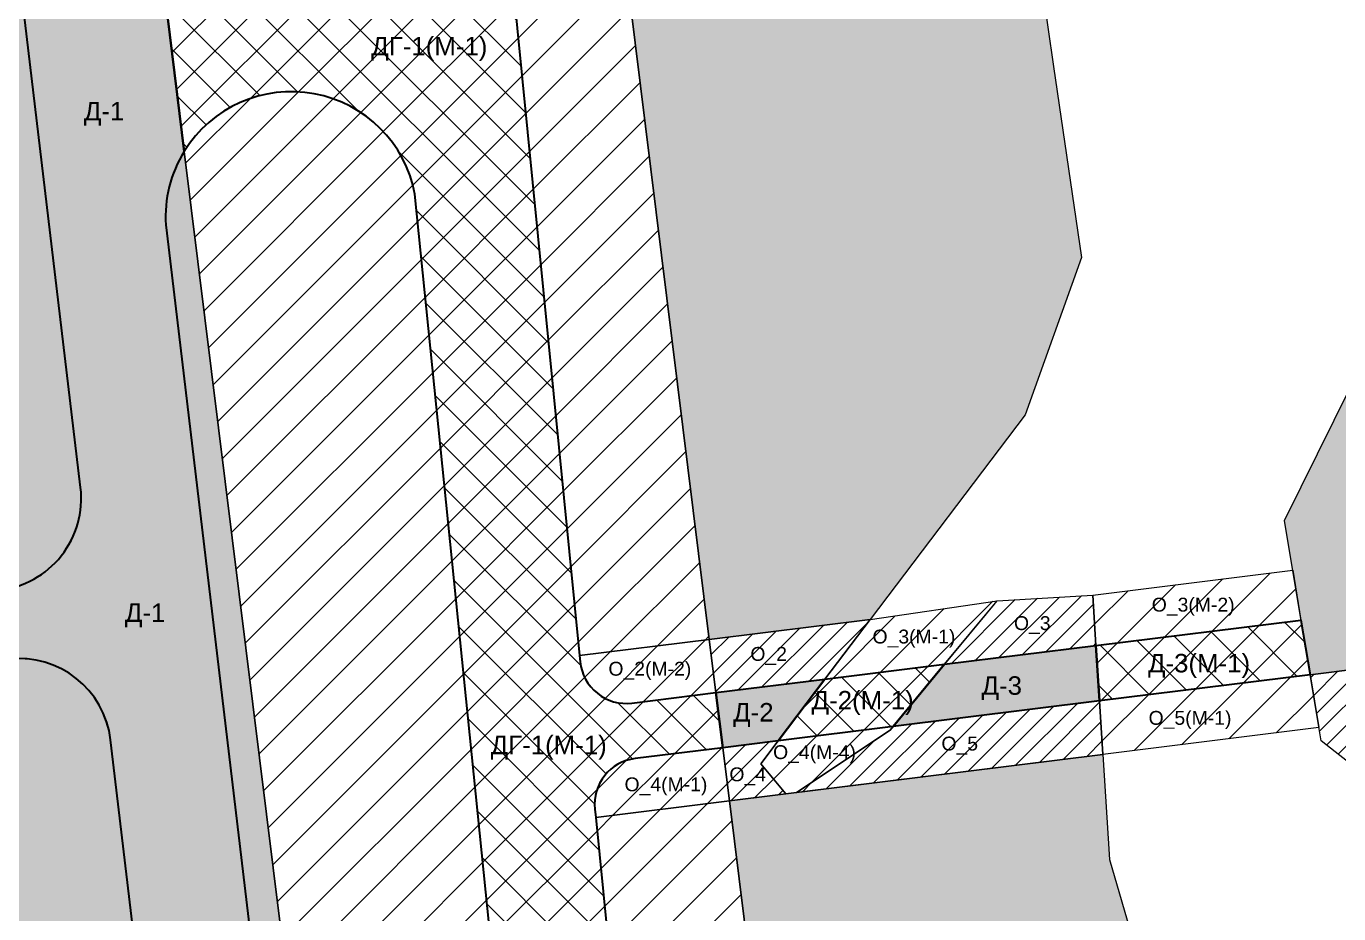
# Model space of a CAD drawing. Header units: millimetres. Extents: x 2242312 to 2245577, y 377443 to 382719.
# Drawn here: x 2243626.8 to 2243910.7, y 381739.1 to 381931.1 of the extents above; entities that cross this region are included whole.
import ezdxf

# ---------------------------------------------------------------- set-up
doc = ezdxf.new("R2010")
doc.units = ezdxf.units.MM
for name, color, linetype in [('подписи_участок_дорога', 250, 'Continuous'), ('подписи_участок_прочее', 250, 'Continuous'), ('участок_инфраструктура', 5, 'Continuous'), ('участок_логистика', 5, 'Continuous'), ('участок_муниципалитет_инфраструктура', 5, 'Continuous'), ('участок_муниципалитет_общего_пользования', 5, 'Continuous'), ('участок_промка', 5, 'Continuous'), ('участок_собственность_общего_пользования', 5, 'Continuous')]:
    doc.layers.add(name, color=color, linetype=linetype)
doc.layers.add('участок_муниципалитет_дороги', color=141, linetype='Continuous', lineweight=35)
doc.layers.add('участок_собственность_дороги', color=4, linetype='Continuous', lineweight=35)
for name, color, linetype, transparency in [('штриховка логистика', 40, 'Continuous', 0.4), ('штриховка промка', 34, 'Continuous', 0.4), ('штриховка собственность инфраструктура', 8, 'Continuous', 0.4), ('штриховка собственность общего пользования', 3, 'Continuous', 0.4), ('штриховка_муниципалитет_дорога', 250, 'Continuous', 0.4), ('штриховка_муниципалитет_инфраструктура', 250, 'Continuous', 0.4), ('штриховка_муниципалитет_общего_пользования', 250, 'Continuous', 0.4), ('штриховка_собственность_дорога', 165, 'Continuous', 0.4)]:
    doc.layers.add(name, color=color, linetype=linetype, transparency=transparency)
doc.styles.get("Standard").update_dxf_attribs({"font": 'arial.ttf'})
pattern_1 = [(45, (0, 0), (-2.245064030267288, 2.245064030267288), [])]
pattern_2 = [(45, (0, 0), (-4.490128060534577, 4.490128060534577), [])]
pattern_3 = [(45, (0, 0), (-4.490128060534577, 4.490128060534577), []), (135, (0, 0), (-4.490128060534577, -4.490128060534576), [])]

msp = doc.modelspace()

# ---------------------------------------------------------------- hatches: boundary and pattern name
at = {"layer": 'штриховка логистика'}
h = msp.add_hatch(color=256, dxfattribs=at)
h.dxf.hatch_style = 1
h.paths.add_polyline_path([(2243774.5375019, 381798.4413143291), (2243735.539871003, 382112.5067570662), (2243794.61766554, 382119.842470303), (2243828.514142452, 382083.2340524916), (2243847.74, 382062.47), (2243861.12, 382011.3400000001), (2243845.299999999, 381948.05), (2243849.0309828, 381922.4042814663), (2243855.04, 381881.1), (2243842.87, 381847.0200000001), (2243809.317254896, 381802.7599300868)])
h = msp.add_hatch(color=256, dxfattribs=at)
h.dxf.hatch_style = 1
h.paths.add_polyline_path([(2243800.041295457, 381593.0478063028), (2243778.871335145, 381763.5390080758), (2243859.670344968, 381773.5718532507), (2243861.12, 381750.85), (2243869.649999999, 381721.6300000001), (2243861.12, 381685.1099999995), (2243875.73, 381638.85), (2243825.830000001, 381596.2500000003)])
at = {"layer": 'штриховка промка'}
h = msp.add_hatch(color=256, dxfattribs=at)
h.dxf.hatch_style = 1
h.paths.add_polyline_path([(2243938.842714072, 381760.0775502502), (2243914.869173083, 381792.1000557779), (2243904.504646568, 381790.8130883998), (2243898.95, 381824.1900000001), (2243924.02, 381874.73), (2244088.85, 381872.3800000001)])
at = {"layer": 'штриховка собственность инфраструктура'}
h = msp.add_hatch(color=256, dxfattribs=at)
h.dxf.hatch_style = 1
edge = h.paths.add_edge_path()
edge.add_line((2243548.051027677, 381820.7184154898), (2243502.834365765, 382184.6747202289))
edge.add_line((2243502.834365765, 382184.6747202289), (2243497.294640076, 382183.9935129491))
edge.add_line((2243497.294640076, 382183.9935129491), (2243482.709537084, 382301.7994653201))
edge.add_line((2243482.709537084, 382301.7994653201), (2243505.68, 382297.7100000001))
edge.add_line((2243505.68, 382297.7100000001), (2243537.33, 382273.0600000001))
edge.add_line((2243537.33, 382273.0600000001), (2243577.5, 382220.72))
edge.add_line((2243577.5, 382220.72), (2243615.24, 382159.86))
edge.add_line((2243615.24, 382159.86), (2243621.319999999, 382200.0200000001))
edge.add_line((2243621.319999999, 382200.0200000001), (2243599.41, 382235.3300000001))
edge.add_line((2243599.41, 382235.3300000001), (2243583.589999999, 382253.5900000001))
edge.add_line((2243583.589999999, 382253.5900000001), (2243595.759999999, 382270.6300000001))
edge.add_line((2243595.759999999, 382270.6300000001), (2243617.29, 382255.35))
edge.add_line((2243617.29, 382255.35), (2243637.466554475, 382092.945613956))
edge.add_arc((2242754.732621176, 382248.9891605225), 896.4199827214416, 348.2299371061915, 349.97521612684545, ccw=False)
edge.add_arc((2242754.732624824, 382248.9891597959), 896.4199790019479, 346.4735054431093, 348.2299371040911, ccw=False)
edge.add_arc((2243820.739960934, 381992.5420312808), 200.0000000037006, 166.4735054447831, 186.7894244919575)
edge.add_line((2243622.142491751, 381968.8978938276), (2243638.520761629, 381831.3296296595))
edge.add_arc((2243618.661014711, 381828.9652159141), 19.99999999978165, -83.50293908141441, 6.789424492427486, ccw=False)
edge.add_line((2243620.924059645, 381809.0936626879), (2243570.161489554, 381803.3126361216))
edge.add_arc((2243567.898444619, 381823.1841893478), 19.99999999989815, 187.081940677328, 276.4970609199112, ccw=False)
h = msp.add_hatch(color=256, dxfattribs=at)
h.dxf.hatch_style = 1
edge = h.paths.add_edge_path()
edge.add_arc((2243684.107621474, 381889.7476726337), 27.2217107141965, 148.3434990550882, 183.3752698576403, ccw=False)
edge.add_line((2243660.936234455, 381904.0343222696), (2243744.009999999, 381235.36))
edge.add_line((2243744.009999999, 381235.36), (2243736.254895414, 381221.8867328562))
edge.add_line((2243736.254895414, 381221.8867328562), (2243656.933131366, 381888.144980658))
h = msp.add_hatch(color=256, dxfattribs=at)
h.dxf.hatch_style = 1
edge = h.paths.add_edge_path()
edge.add_arc((2243574.679675979, 381768.6009488561), 19.9999999988738, 96.49706091877442, 187.0819406798072, ccw=False)
edge.add_line((2243572.416631044, 381788.4725020817), (2243623.555860565, 381794.2855047449))
edge.add_arc((2243625.163237161, 381774.3502008725), 20.00000000020511, 6.789424492766386, 94.60976639178529, ccw=False)
edge.add_line((2243645.022984079, 381776.714614618), (2243679.261552225, 381489.1298805351))
edge.add_arc((2243659.401805308, 381486.7654667895), 19.9999999998023, -82.91805932873308, 6.789424492924184, ccw=False)
edge.add_line((2243661.867579164, 381466.9180498472), (2243612.915271869, 381460.8363859281))
edge.add_arc((2243610.449498014, 381480.6838028713), 20.000000000602, 187.0819406794803, 277.08194066961414, ccw=False)
edge.add_line((2243590.602081071, 381478.2180290126), (2243554.832259038, 381766.1351749974))
at = {"layer": 'штриховка собственность общего пользования'}
h = msp.add_hatch(dxfattribs=at)
h.set_pattern_fill('ANSI31', color=256)
h.set_pattern_definition(pattern_1)
h.paths.add_polyline_path([(2243825.417339505, 381793.0849419003), (2243836.779999999, 381806.8400000001), (2243857.47, 381808.0600000001), (2243858.165972083, 381797.1513526282)])
h = msp.add_hatch(dxfattribs=at)
h.set_pattern_fill('ANSI31', color=256)
h.set_pattern_definition(pattern_1)
h.paths.add_polyline_path([(2243775.965074048, 381786.9444344366), (2243774.5375019, 381798.4413143291), (2243809.317254896, 381802.7599300868), (2243799.547679683, 381789.8726959546)])
h = msp.add_hatch(dxfattribs=at)
h.set_pattern_fill('ANSI31', color=256)
h.set_pattern_definition(pattern_1)
h.paths.add_polyline_path([(2243904.504646568, 381790.8130883998), (2243914.869173083, 381792.1000557779), (2243938.842714072, 381760.0775502502), (2243954.54, 381739.1099999998), (2243906.879999999, 381776.54)])
h = msp.add_hatch(dxfattribs=at)
h.set_pattern_fill('ANSI31', color=256)
h.set_pattern_definition(pattern_1)
h.paths.add_polyline_path([(2243814.286638797, 381779.6106825048), (2243858.931388365, 381785.154238809), (2243859.670344968, 381773.5718532507), (2243793.394239305, 381765.3423228595), (2243813.649999999, 381778.8400000001)])
h = msp.add_hatch(dxfattribs=at)
h.set_pattern_fill('ANSI31', color=256)
h.set_pattern_definition(pattern_1)
h.paths.add_polyline_path([(2243777.443762998, 381775.0358879684), (2243789.428287162, 381776.5240110988), (2243785.649999999, 381771.54), (2243791.061986077, 381765.0527260489), (2243778.871335145, 381763.5390080758)])
at = {"layer": 'штриховка_муниципалитет_дорога'}
h = msp.add_hatch(dxfattribs=at)
h.set_pattern_fill('ANSI37', color=256, scale=2)
h.set_pattern_definition(pattern_3)
edge = h.paths.add_edge_path()
edge.add_arc((2244976.98532694, 382402.3031001937), 1331.185668965867, 177.8646960809371, 183.5721779589025, ccw=False)
edge.add_line((2243646.723999578, 382451.9023560705), (2243657.075982324, 382707.5252086571))
edge.add_line((2243657.075982324, 382707.5252086571), (2243682.087582007, 382719.284613235))
edge.add_line((2243682.087582007, 382719.284613235), (2243671.462982287, 382436.7293032506))
edge.add_arc((2244323.614152791, 382403.9174831784), 652.9760828140325, 177.1196940830798, 187.619378953504)
edge.add_line((2243676.403358446, 382317.3383147228), (2243700.996456224, 382166.7582090864))
edge.add_line((2243700.996456224, 382166.7582090864), (2243710.367423492, 382109.3810842504))
edge.add_line((2243710.367423492, 382109.3810842504), (2243722.826940998, 382033.0931973306))
edge.add_line((2243722.826940998, 382033.0931973306), (2243746.476468097, 381794.9569646048))
edge.add_line((2243746.476468097, 381794.9569646048), (2243746.608901517, 381793.6234412942))
edge.add_arc((2243756.559950026, 381794.6116890246), 10.00000000046855, 185.6714997085878, 277.0782101357382)
edge.add_line((2243757.792190817, 381784.6879003005), (2243775.965074048, 381786.9444344366))
edge.add_line((2243775.965074048, 381786.9444344366), (2243777.443762998, 381775.0358879684))
edge.add_line((2243777.443762998, 381775.0358879684), (2243758.491055292, 381772.6825227171))
edge.add_arc((2243759.723296084, 381762.7587339929), 10.00000000056515, 97.07821013834484, 185.6714996963085)
edge.add_line((2243749.772247575, 381761.7704862647), (2243749.953217158, 381759.9482338677))
edge.add_line((2243749.953217158, 381759.9482338677), (2243766.936482425, 381588.9371685072))
edge.add_line((2243766.936482425, 381588.9371685072), (2243789.032293586, 381366.4459019852))
edge.add_line((2243789.032293586, 381366.4459019852), (2243789.733952923, 381360.9004505606))
edge.add_arc((2243831.573621651, 381370.0823318113), 42.83532213681904, 192.3775739935122, 327.4023157041553)
edge.add_arc((2244145.921673357, 381153.4690459807), 338.9471323685395, 141.9804268650357, 145.1805241017481, ccw=False)
edge.add_arc((2244141.813732775, 381156.3772593483), 333.9197230871068, 115.53338248053731, 141.9393982249101, ccw=False)
edge.add_line((2243997.882010233, 381457.6844791633), (2244002.189999993, 381448.6600000127))
edge.add_arc((2244141.572802992, 381156.6775978123), 323.5448793700921, 115.5182759092763, 156.6131980302007)
edge.add_arc((2243850.115478972, 381282.7227432539), 5.999999999685165, 156.6131980320621, 251.7131014021676)
edge.add_line((2243848.232826874, 381277.0257597473), (2243863.519799417, 381271.9739545417))
edge.add_line((2243863.519799417, 381271.9739545417), (2243859.663163101, 381262.7165474449))
edge.add_line((2243859.663163101, 381262.7165474449), (2243843.959452847, 381267.9060697642))
edge.add_arc((2243842.076800749, 381262.2090862571), 6.00000000032171, 71.71310139951515, 160.5893977355759)
edge.add_arc((2244141.572802896, 381156.6775978875), 323.5448792533659, 160.5893977389847, 168.8022488391417)
edge.add_arc((2244141.572802903, 381156.6775978904), 323.5448792591945, 168.8022488398714, 185.6506790025445)
edge.add_line((2243819.600126216, 381124.8203481362), (2243837.248845049, 380985.314825489))
edge.add_arc((2243842.209307621, 380985.9423691703), 5.000000000530023, 187.210135597635, 277.0015631378463)
edge.add_line((2243842.818789731, 380980.9796550379), (2243874.855309295, 380984.9141322221))
edge.add_line((2243874.855309295, 380984.9141322221), (2243875.580693973, 380979.1171531599))
edge.add_line((2243875.580693973, 380979.1171531599), (2243843.584294647, 380975.049920143))
edge.add_arc((2243844.214797803, 380970.0898328684), 5.000000000056685, 97.24432026888715, 187.2101355963196)
edge.add_line((2243839.254335231, 380969.4622891872), (2243855.237645923, 380843.1211007477))
edge.add_line((2243855.237645923, 380843.1211007477), (2243888.335596408, 380604.67060321))
edge.add_line((2243888.335596408, 380604.67060321), (2243892.582487946, 380568.1306243906))
edge.add_arc((2243897.549055142, 380568.7078680797), 4.99999999932025, 186.6295082288517, 276.5455318914753)
edge.add_line((2243898.119018897, 380563.7404601731), (2243927.140718068, 380567.0704296326))
edge.add_line((2243927.140718068, 380567.0704296326), (2243927.848902159, 380561.4109106641))
edge.add_line((2243927.848902159, 380561.4109106641), (2243898.78729806, 380557.9887304883))
edge.add_arc((2243899.372038201, 380553.0230403078), 5.000000000265683, 96.71599713017089, 186.62950823292)
edge.add_line((2243894.405471004, 380552.4457966182), (2243899.608222962, 380507.6816568582))
edge.add_arc((2243949.273894934, 380513.4540937579), 50.00000000154407, 186.6295082371417, 249.2151080010257)
edge.add_line((2243931.530872376, 380466.708129754), (2243940.106504845, 380463.4531398228))
edge.add_line((2243940.106504845, 380463.4531398228), (2243940.68, 380458.8700000001))
edge.add_line((2243940.68, 380458.8700000001), (2243940.68, 380441.8432413595))
edge.add_line((2243940.68, 380441.8432413595), (2243921.099077287, 380449.2754285183))
edge.add_arc((2243917.550472775, 380439.9262357182), 9.99999999969494, 69.21510799967659, 186.6295082424805)
edge.add_line((2243907.617338382, 380438.7717483374), (2243944.870889091, 380118.2446190394))
edge.add_line((2243944.870889091, 380118.2446190394), (2243960.876994147, 379956.2715071011))
edge.add_line((2243960.876994147, 379956.2715071011), (2243956.714792485, 379452.0872612966))
edge.add_line((2243956.714792485, 379452.0872612966), (2243953.335073874, 379056.5217315283))
edge.add_line((2243953.335073874, 379056.5217315283), (2243929.069571804, 379078.1543795893))
edge.add_line((2243929.069571804, 379078.1543795893), (2243929.466076359, 379124.5616556404))
edge.add_arc((2243919.466441341, 379124.6470926923), 9.999999999560691, 359.510475795639, 450.0000000026681)
edge.add_line((2243919.46644134, 379134.647092692), (2243865.701248397, 379134.647092692))
edge.add_line((2243865.701248397, 379134.647092692), (2243849.680000013, 379148.9299994995))
edge.add_line((2243849.680000013, 379148.9299994995), (2243848.736028345, 379149.7714625176))
edge.add_line((2243848.736028345, 379149.7714625176), (2243919.750223848, 379149.6621928297))
edge.add_arc((2243919.76561085, 379159.6621809918), 10.00000000007429, 269.9118389356466, 359.5104757966622)
edge.add_line((2243929.765245869, 379159.5767439401), (2243933.769144269, 379627.5474403905))
edge.add_line((2243933.769144269, 379627.5474403905), (2243814.586436488, 379627.5474403905))
edge.add_line((2243814.586436488, 379627.5474403905), (2243815.235280664, 379647.5474403905))
edge.add_line((2243815.235280664, 379647.5474403905), (2243933.940350863, 379647.5474403905))
edge.add_line((2243933.940350863, 379647.5474403905), (2243936.461422321, 379941.559764648))
edge.add_line((2243936.461422321, 379941.559764648), (2243919.202994312, 380120.9123357107))
edge.add_line((2243919.202994312, 380120.9123357107), (2243882.087317172, 380435.3114695699))
edge.add_arc((2243832.432128443, 380429.4495388116), 49.99999999933019, 6.732761853335942, 69.21510800188332)
edge.add_line((2243850.175151, 380476.1955028139), (2243835.009999999, 380481.9516279047))
edge.add_line((2243835.009999999, 380481.9516279047), (2243835.009999999, 380499.74))
edge.add_line((2243835.009999999, 380499.74), (2243834.544288322, 380503.5206158229))
edge.add_line((2243834.544288322, 380503.5206158229), (2243860.475221563, 380493.6782017613))
edge.add_arc((2243864.023826074, 380503.0273945617), 9.999999999967036, 249.2151080002684, 366.7327618428257)
edge.add_line((2243873.954863821, 380504.1997807116), (2243861.167981897, 380612.4725597152))
edge.add_arc((2243606.565053598, 380578.1907684547), 256.9005494562471, 7.668643291063993, 39.32607212392579)
edge.add_line((2243805.290965131, 380740.9971086147), (2243799.748762322, 380785.9883349466))
edge.add_line((2243799.748762322, 380785.9883349466), (2243809.308664224, 380774.0553853051))
edge.add_line((2243809.308664224, 380774.0553853051), (2243822.934324531, 380758.8901275545))
edge.add_arc((2243830.60970053, 380765.3001668121), 10.00000000046745, 219.8667205096262, 367.9808845492012)
edge.add_line((2243840.512844987, 380766.6885939372), (2243824.944416407, 380877.7325198224))
edge.add_arc((2243815.041271949, 380876.3440927105), 10.00000000082105, 7.980884472376554, 109.9153335998904)
edge.add_arc((2243792.960108138, 380937.2916665787), 54.82425900504616, 276.7111244509621, 289.9153335966103, ccw=False)
edge.add_arc((2243792.960108141, 380937.2916665665), 54.82425899259194, 264.6354876760265, 276.7111244495622, ccw=False)
edge.add_line((2243787.834496757, 380882.7075344214), (2243783.960525934, 380914.1561666877))
edge.add_arc((2243792.940722969, 380937.3221846978), 24.84569035557678, 248.8114147166193, 356.0361526343259)
edge.add_arc((2243807.750096854, 380936.2842495624), 9.99999998236547, 356.1033288227766, 367.0518646120732)
edge.add_line((2243817.674451115, 380937.5119271034), (2243764.505962401, 381367.3177196292))
edge.add_line((2243764.505962401, 381367.3177196292), (2243710.864169215, 381894.7585295713))
edge.add_arc((2243684.107621475, 381889.7476726329), 27.22171071507261, 10.60725164838104, 148.3434990564298)
edge.add_line((2243660.936234455, 381904.0343222686), (2243657.28980984, 381933.3849902177))
edge.add_line((2243657.28980984, 381933.3849902177), (2243659.594657027, 381934.7349880593))
edge.add_arc((2243681.440389483, 381913.5286105511), 30.44579566284589, 56.16686462380551, 135.8508211901452, ccw=False)
edge.add_arc((2243701.175761302, 381942.9721077837), 4.999999999861683, 236.1668646179607, 365.5432925191101)
edge.add_line((2243706.15237877, 381943.455097001), (2243695.89327793, 382049.107312791))
edge.add_arc((2243676.570214417, 382047.0500745052), 19.4322673119828, 6.077127669523746, 86.0490075167757)
edge.add_line((2243677.909159612, 382066.4361581389), (2243673.543714316, 382066.5893978863))
edge.add_arc((2243672.692167805, 382048.3954527496), 18.21386205882015, 87.32029303758894, 165.5398617467748)
edge.add_arc((2250274.136427227, 380550.452313518), 6787.467499371359, 167.2109240440464, 167.4521465226177)
edge.add_line((2243648.788294277, 382025.0631680268), (2243647.168265564, 382014.8549550704))
edge.add_line((2243647.168265564, 382014.8549550704), (2243637.466554472, 382092.9456139386))
edge.add_arc((2242754.732623798, 382248.9891600533), 896.419980057947, 349.9752161260733, 352.5348082154919)
edge.add_arc((2242754.732623223, 382248.9891601302), 896.4199806376934, 352.5348082153907, 357.983503370742)
edge.add_arc((2242754.732623046, 382248.9891601128), 896.4199808143917, 357.9835033722528, 361.4621850105191)
edge.add_arc((2242754.732623891, 382248.9891601512), 896.4199799689785, 1.462185009442152, 4.502624761769329)
h = msp.add_hatch(dxfattribs=at)
h.set_pattern_fill('ANSI37', color=256, scale=2)
h.set_pattern_definition(pattern_3)
h.paths.add_polyline_path([(2243858.931388365, 381785.154238809), (2243858.165972083, 381797.1513526282), (2243902.532991502, 381802.6604230694), (2243904.504646568, 381790.8130883998)])
h = msp.add_hatch(dxfattribs=at)
h.set_pattern_fill('ANSI37', color=256, scale=2)
h.set_pattern_definition(pattern_3)
h.paths.add_polyline_path([(2243789.428287163, 381776.524011099), (2243799.547679683, 381789.8726959546), (2243825.417339505, 381793.0849419003), (2243814.286638797, 381779.6106825048)])
at = {"layer": 'штриховка_муниципалитет_инфраструктура'}
h = msp.add_hatch(dxfattribs=at)
h.set_pattern_fill('ANSI31', color=256, scale=2)
h.set_pattern_definition(pattern_2)
edge = h.paths.add_edge_path()
edge.add_arc((2243684.107621473, 381889.747672635), 27.22171071300436, 10.607251576010185, 148.3434990553108, ccw=False)
edge.add_line((2243710.864169219, 381894.7585295393), (2243764.505962401, 381367.3177196292))
edge.add_line((2243764.505962401, 381367.3177196292), (2243817.674451115, 380937.5119271034))
edge.add_arc((2243807.750096892, 380936.2842495635), 9.999999944803657, -3.7902983341519985, 7.0518646323160965, ccw=False)
edge.add_arc((2243792.960109635, 380937.2916523142), 24.82424625029267, 248.7442233821701, 356.14621177841974, ccw=False)
edge.add_line((2243783.960525934, 380914.1561666888), (2243773.109999999, 381002.24))
edge.add_line((2243773.109999999, 381002.24), (2243761.240212332, 381002.3985039932))
edge.add_line((2243761.240212332, 381002.3985039932), (2243754.560401777, 381063.810757631))
edge.add_line((2243754.560401777, 381063.810757631), (2243765.180000274, 381063.6299999951))
edge.add_line((2243765.180000274, 381063.6299999951), (2243747.069999999, 381206.55))
edge.add_line((2243747.069999999, 381206.55), (2243739.087393367, 381198.0953416068))
edge.add_line((2243739.087393367, 381198.0953416068), (2243736.254895414, 381221.8867328562))
edge.add_line((2243736.254895414, 381221.8867328562), (2243744.009999999, 381235.36))
edge.add_line((2243744.009999999, 381235.36), (2243660.936234455, 381904.0343222701))
at = {"layer": 'штриховка_муниципалитет_общего_пользования'}
h = msp.add_hatch(dxfattribs=at)
h.set_pattern_fill('ANSI31', color=256, scale=2)
h.set_pattern_definition(pattern_2)
h.paths.add_polyline_path([(2243710.367423492, 382109.3810842504), (2243735.539871003, 382112.5067570662), (2243774.5375019, 381798.4413143292), (2243746.476468059, 381794.9569646001), (2243722.826940998, 382033.0931973306)])
h = msp.add_hatch(dxfattribs=at)
h.set_pattern_fill('ANSI31', color=256, scale=2)
h.set_pattern_definition(pattern_2)
h.paths.add_polyline_path([(2243858.165972083, 381797.1513526282), (2243857.47, 381808.0600000001), (2243900.740219491, 381813.4328803582), (2243902.532991502, 381802.6604230694)])
h = msp.add_hatch(dxfattribs=at)
h.set_pattern_fill('ANSI31', color=256, scale=2)
h.set_pattern_definition(pattern_2)
h.paths.add_polyline_path([(2243799.547679683, 381789.8726959547), (2243809.317254896, 381802.7599300868), (2243836.779999999, 381806.8400000001), (2243836.163262989, 381806.0934095855), (2243825.417339505, 381793.0849419003)])
h = msp.add_hatch(dxfattribs=at)
h.set_pattern_fill('ANSI31', color=256, scale=2)
h.set_pattern_definition(pattern_2)
edge = h.paths.add_edge_path()
edge.add_line((2243746.476468097, 381794.9569646048), (2243774.5375019, 381798.4413143291))
edge.add_line((2243774.5375019, 381798.4413143291), (2243775.965074048, 381786.9444344366))
edge.add_line((2243775.965074048, 381786.9444344366), (2243757.792190817, 381784.6879003005))
edge.add_arc((2243756.559950026, 381794.611689025), 10.00000000073921, 185.6714997103154, 277.07821013284394, ccw=False)
edge.add_line((2243746.608901517, 381793.6234412942), (2243746.476468097, 381794.9569646048))
h = msp.add_hatch(dxfattribs=at)
h.set_pattern_fill('ANSI31', color=256, scale=2)
h.set_pattern_definition(pattern_2)
h.paths.add_polyline_path([(2243859.670344968, 381773.5718532507), (2243858.931388365, 381785.154238809), (2243904.504646568, 381790.8130883998), (2243906.408143485, 381779.3753042753)])
h = msp.add_hatch(dxfattribs=at)
h.set_pattern_fill('ANSI31', color=256, scale=2)
h.set_pattern_definition(pattern_2)
h.paths.add_polyline_path([(2243785.649999999, 381771.54), (2243789.428287162, 381776.524011099), (2243814.286638797, 381779.6106825048), (2243813.649999999, 381778.8400000001), (2243793.394239305, 381765.3423228595), (2243791.061986077, 381765.0527260489)])
h = msp.add_hatch(dxfattribs=at)
h.set_pattern_fill('ANSI31', color=256, scale=2)
h.set_pattern_definition(pattern_2)
edge = h.paths.add_edge_path()
edge.add_line((2243749.953217158, 381759.9482338677), (2243749.772247575, 381761.7704862647))
edge.add_arc((2243759.723296084, 381762.7587339933), 9.999999999826843, 97.07821013590262, 185.6714996985634, ccw=False)
edge.add_line((2243758.491055292, 381772.6825227172), (2243777.443762998, 381775.0358879684))
edge.add_line((2243777.443762998, 381775.0358879684), (2243778.871335145, 381763.5390080758))
edge.add_line((2243778.871335145, 381763.5390080758), (2243749.953217158, 381759.9482338677))
h = msp.add_hatch(dxfattribs=at)
h.set_pattern_fill('ANSI31', color=256, scale=2)
h.set_pattern_definition(pattern_2)
h.paths.add_polyline_path([(2243766.936482427, 381588.9371685074), (2243749.953217158, 381759.9482338677), (2243778.871335145, 381763.5390080758), (2243800.041295457, 381593.0478063028)])
at = {"layer": 'штриховка_собственность_дорога'}
h = msp.add_hatch(color=256, dxfattribs=at)
h.dxf.hatch_style = 1
edge = h.paths.add_edge_path()
edge.add_line((2242975.085165972, 381872.2841910045), (2243001.933051998, 381900.1183565237))
edge.add_line((2243001.933051998, 381900.1183565237), (2243195.683744078, 381713.2330520162))
edge.add_arc((2243199.849184364, 381717.5515132269), 6.000000000774921, 226.0333102739509, 316.0333102657339)
edge.add_line((2243204.167645574, 381713.38607294), (2243232.706161375, 381742.9729749299))
edge.add_line((2243232.706161375, 381742.9729749299), (2243265.938128266, 381773.4486322821))
edge.add_line((2243265.938128266, 381773.4486322821), (2243317.440781266, 381820.679577436))
edge.add_arc((2243307.302558261, 381831.7347316316), 14.99999999988152, 312.5226438245002, 407.0317782742101)
edge.add_line((2243317.526447567, 381842.7107093759), (2243105.173302505, 382040.5131375229))
edge.add_line((2243105.173302505, 382040.5131375229), (2243110.728066327, 382046.2719602275))
edge.add_line((2243110.728066327, 382046.2719602275), (2243189.87994696, 381972.5436705793))
edge.add_arc((2243193.969502683, 381976.9340616759), 5.999999999506755, 227.0317782640611, 317.0317782702064)
edge.add_line((2243198.359893781, 381972.844505953), (2243259.192772289, 382038.1523648663))
edge.add_line((2243259.192772289, 382038.1523648663), (2243269.492663104, 382049.2099349279))
edge.add_line((2243269.492663104, 382049.2099349279), (2243339.896704014, 381983.6300715167))
edge.add_arc((2243350.120593323, 381994.6060492594), 14.99999999998834, 227.0317782647608, 370.4722906252283)
edge.add_line((2243364.870737202, 381997.3324489989), (2243350.121338016, 382077.1259866749))
edge.add_line((2243350.121338016, 382077.1259866749), (2243443.538821156, 382094.3936976946))
edge.add_line((2243443.538821156, 382094.3936976946), (2243445.356474948, 382084.5602784169))
edge.add_line((2243445.356474948, 382084.5602784169), (2243366.689120725, 382070.0190480845))
edge.add_arc((2243367.597947621, 382065.1023384449), 5.000000000698666, 100.4726050618284, 190.4726050585489)
edge.add_line((2243362.681237981, 382064.1935115492), (2243391.284582089, 381909.4508005516))
edge.add_arc((2243406.034711006, 381912.1772812396), 15.00000000026438, 190.4726050631216, 308.3281652793301)
edge.add_line((2243415.337182028, 381900.410207139), (2243432.212406861, 381913.7509313208))
edge.add_arc((2243441.514877883, 381901.9838572205), 14.99999999999757, 97.08194067070917, 128.3281652800195, ccw=False)
edge.add_line((2243439.665547491, 381916.8694199275), (2243507.845651277, 381925.3398782181))
edge.add_arc((2243505.996320885, 381940.2254409252), 15.00000000020547, 277.0819406724195, 367.0819406694964)
edge.add_line((2243520.881883592, 381942.0747713166), (2243491.340102008, 382183.2563044359))
edge.add_line((2243491.340102008, 382183.2563044359), (2243502.834365765, 382184.6747202289))
edge.add_line((2243502.834365765, 382184.6747202289), (2243548.051027677, 381820.7184154898))
edge.add_arc((2243567.89844462, 381823.1841893487), 20.00000000075094, 187.0819406798113, 276.4970609182839)
edge.add_line((2243570.161489554, 381803.3126361216), (2243620.924059645, 381809.0936626879))
edge.add_arc((2243618.661014711, 381828.9652159141), 19.99999999984546, 276.4970609185857, 366.7894244924275)
edge.add_line((2243638.520761629, 381831.3296296595), (2243622.142491751, 381968.897893828))
edge.add_arc((2243820.73996094, 381992.542031281), 200.0000000101774, 166.4735054410618, 186.7894244917036, ccw=False)
edge.add_arc((2242754.732626745, 382248.9891593542), 896.4199770304004, 346.4735054427831, 348.2299371077161)
edge.add_arc((2242754.732677746, 382248.9891490249), 896.4199249955519, 348.2299370891083, 348.6672304896585)
edge.add_line((2243633.674592095, 382072.8363939259), (2243634.991439297, 382079.5394672691))
edge.add_line((2243634.991439297, 382079.5394672691), (2243637.466554475, 382092.9456139557))
edge.add_line((2243637.466554475, 382092.9456139557), (2243647.168265564, 382014.8549550676))
edge.add_arc((2243820.739960877, 381992.5420312798), 174.9999999478278, 172.6747094542116, 186.789424493825)
edge.add_line((2243646.967175398, 381971.8534110092), (2243651.042076753, 381937.6265292785))
edge.add_arc((2243656.007013482, 381938.2176327137), 4.999999999000314, 186.7894244804504, 283.5495717015338)
edge.add_line((2243657.178446284, 381933.3567948044), (2243657.289809931, 381933.3849894907))
edge.add_line((2243657.289809931, 381933.3849894907), (2243660.936234455, 381904.0343222694))
edge.add_arc((2243684.107621022, 381889.7476728228), 27.22171023039569, 148.343498895058, 183.3752718336027)
edge.add_line((2243656.933131452, 381888.1449799383), (2243736.254895414, 381221.886732856))
edge.add_line((2243736.254895414, 381221.886732856), (2243734.529999999, 381218.8900000001))
edge.add_line((2243734.529999999, 381218.8900000001), (2243714.378730929, 381193.8064840156))
edge.add_line((2243714.378730929, 381193.8064840156), (2243685.879143894, 381433.5182407492))
edge.add_arc((2243666.019013688, 381431.1570486362), 20.00000000006132, 6.780130106146318, 97.08194066576603)
edge.add_line((2243663.553239834, 381451.0044655791), (2243614.887890917, 381444.9584523685))
edge.add_arc((2243617.353664773, 381425.1110354253), 20.00000000065941, 97.08194067093802, 187.0819406763362)
edge.add_line((2243597.50624783, 381422.6452615676), (2243624.254757138, 381207.3421367055))
edge.add_arc((2243609.369194432, 381205.4928063102), 14.99999999977713, -43.3381991278232, 7.081940684497226, ccw=False)
edge.add_line((2243620.278924839, 381195.1982552058), (2243551.473522386, 381122.2811960927))
edge.add_arc((2243558.746675991, 381115.4181620238), 10.00000000023231, 136.6618008802939, 269.9999999946639)
edge.add_line((2243558.746675991, 381105.4181620236), (2243702.368636784, 381105.4181620236))
edge.add_arc((2243702.368636784, 381125.4181620236), 20, 270, 366.780130105484)
edge.add_line((2243722.22876699, 381127.7793541364), (2243716.886171675, 381172.7162476745))
edge.add_line((2243716.886171675, 381172.7162476745), (2243735.74, 381194.55))
edge.add_line((2243735.74, 381194.55), (2243739.08739337, 381198.0953415842))
edge.add_line((2243739.08739337, 381198.0953415842), (2243749.121461654, 381113.8148060503))
edge.add_line((2243749.121461654, 381113.8148060503), (2243754.560401781, 381063.8107575952))
edge.add_line((2243754.560401781, 381063.8107575952), (2243729.366306161, 381064.2395896522))
edge.add_line((2243729.366306161, 381064.2395896522), (2243728.459032039, 381072.5808065223))
edge.add_arc((2243708.576301623, 381070.4181620235), 20.00000000061089, 6.207657691567918, 89.99999999866598)
edge.add_line((2243708.576301623, 381090.4181620236), (2243544.109822817, 381090.4181620261))
edge.add_arc((2243546.219354881, 381032.7021490847), 57.75455198845208, 92.09324064624361, 133.3306518992697)
edge.add_line((2243506.587742595, 381074.7131426815), (2243500.382560207, 381068.1371524857))
edge.add_line((2243500.382560207, 381068.1371524857), (2243491.387179465, 381068.2902640592))
edge.add_line((2243491.387179465, 381068.2902640592), (2243500.135815326, 381077.444460329))
edge.add_line((2243500.135815326, 381077.444460329), (2243502.838750282, 381080.2726952097))
edge.add_arc((2243498.501112114, 381084.4181620243), 5.999999999366291, 316.2977234945115, 449.7404135525389)
edge.add_line((2243498.52829585, 381090.4181004437), (2243444.441714901, 381090.4181004437))
edge.add_line((2243444.441714901, 381090.4181004437), (2243439.767145851, 381094.6436097104))
edge.add_line((2243439.767145851, 381094.6436097104), (2243083.54, 381416.6500000001))
edge.add_line((2243083.54, 381416.6500000001), (2242724.220000111, 381741.4499998997))
edge.add_line((2242724.220000111, 381741.4499998997), (2242727.137049214, 381745.5531645556))
edge.add_line((2242727.137049214, 381745.5531645556), (2242791.224742648, 381687.6392286527))
edge.add_line((2242791.224742648, 381687.6392286527), (2242932.467011825, 381560.0232677468))
edge.add_line((2242932.467011825, 381560.0232677468), (2243088.373004823, 381419.1582616709))
edge.add_line((2243088.373004823, 381419.1582616709), (2243092.052062631, 381415.8341399215))
edge.add_line((2243092.052062631, 381415.8341399215), (2243180.321878711, 381334.4421812756))
edge.add_line((2243180.321878711, 381334.4421812756), (2243326.18632792, 381202.7340215302))
edge.add_line((2243326.18632792, 381202.7340215302), (2243415.159369706, 381120.7912773355))
edge.add_line((2243415.159369706, 381120.7912773355), (2243437.729292652, 381100.0047403645))
edge.add_arc((2243441.793983201, 381104.4181620253), 6.000000001512011, 227.3554257202239, 269.9999999955532)
edge.add_line((2243441.793983201, 381098.4181620236), (2243505.212199272, 381098.4181620236))
edge.add_arc((2243501.956328811, 381141.5102424028), 43.21490580645608, 274.320837197396, 309.9221980242298)
edge.add_line((2243529.689356547, 381108.3680147098), (2243608.637069134, 381190.975505479))
edge.add_arc((2243597.792973711, 381201.339172514), 14.99999999877701, 316.2977235033652, 367.0819406836119)
edge.add_line((2243612.678536416, 381203.1885029089), (2243584.241621994, 381432.0818765712))
edge.add_arc((2243569.356059287, 381430.2325461776), 15.00000000002395, 7.081940677658684, 97.08194067073659)
edge.add_line((2243567.506728895, 381445.1181088845), (2243526.943507335, 381440.0786757175))
edge.add_arc((2243528.792837729, 381425.1931130067), 15.00000000413199, 97.08194067772564, 135.6553443776595)
edge.add_line((2243518.065615023, 381435.6777061395), (2243402.784131226, 381317.7284319075))
edge.add_line((2243402.784131226, 381317.7284319075), (2243186.413770818, 381526.431896434))
edge.add_line((2243186.413770818, 381526.431896434), (2242953.505349911, 381751.0874096428))
edge.add_line((2242953.505349911, 381751.0874096428), (2243014.051532621, 381813.857806892))
edge.add_arc((2243003.255379596, 381824.2714076068), 15.00000000006821, 316.0333102747873, 406.0333102719578)
edge.add_line((2243013.668980311, 381835.067560632), (2242975.085165972, 381872.2841910045))
edge = h.paths.add_edge_path(flags=16)
edge.add_line((2243495.502651931, 381424.0379668791), (2243503.475433622, 381432.1952510067))
edge.add_arc((2243492.748210919, 381442.6798441359), 15.00000000005969, 315.6553443814605, 405.6553607664731)
edge.add_line((2243503.232800981, 381453.4070698372), (2243407.782940054, 381546.6979813111))
edge.add_line((2243407.782940054, 381546.6979813111), (2243403.49086867, 381550.8929717242))
edge.add_line((2243403.49086867, 381550.8929717242), (2243240.947395063, 381733.5989173824))
edge.add_arc((2243236.464623119, 381729.6108406914), 6.000000000133675, 41.65773825444741, 136.0595200042478)
edge.add_line((2243232.144256896, 381733.7743050782), (2243204.247888259, 381704.8266505267))
edge.add_arc((2243199.927522036, 381708.9901149132), 5.999999999478349, 226.0086632341495, 316.05952000584875, ccw=False)
edge.add_line((2243195.760224455, 381704.6734459582), (2243020.079726352, 381874.2748034999))
edge.add_arc((2243015.912428771, 381869.958134545), 5.999999999721228, 46.00866323657659, 136.0333102745353)
edge.add_line((2243011.593967561, 381874.1235748307), (2243005.575075203, 381867.8835734407))
edge.add_arc((2243009.893536414, 381863.7181331549), 6.000000000080527, 136.0333102768222, 226.0333102673908)
edge.add_line((2243005.728096127, 381859.3996719451), (2243038.553962246, 381827.73696189))
edge.add_line((2243038.553962246, 381827.73696189), (2242968.982658858, 381755.6098987518))
edge.add_arc((2242973.301120268, 381751.4444584693), 6.000000141183812, 136.0333116213062, 226.033308799218)
edge.add_line((2242969.135679773, 381747.1259972648), (2243394.755385404, 381342.1456862179))
edge.add_arc((2243405.102348051, 381353.0057213919), 14.99999999967723, 226.3859178494724, 315.6553443849298)
edge.add_line((2243415.829570754, 381342.5211282636), (2243476.85900524, 381404.9628775161))
edge.add_line((2243476.85900524, 381404.9628775161), (2243495.502651931, 381424.0379668791))
edge = h.paths.add_edge_path(flags=16)
edge.add_line((2243622.900192547, 381794.2217541354), (2243572.416631365, 381788.4725021182))
edge.add_arc((2243574.679676301, 381768.6009488919), 20.0000000001192, 96.49706092252433, 187.081940677328)
edge.add_line((2243554.832259358, 381766.1351750339), (2243590.602081392, 381478.2180290491))
edge.add_arc((2243610.449498334, 381480.6838029072), 20.00000000019553, 187.0819406778245, 277.0819406711436)
edge.add_line((2243612.91527219, 381460.8363859646), (2243661.867579484, 381466.9180498837))
edge.add_arc((2243659.401805629, 381486.7654668262), 19.99999999990848, 277.0819406712053, 366.7894244924275)
edge.add_line((2243679.261552546, 381489.1298805716), (2243645.0229844, 381776.7146146545))
edge.add_arc((2243625.163237482, 381774.3502009094), 20.00000000020964, 6.789424491441828, 96.4970609212932)
edge = h.paths.add_edge_path(flags=16)
edge.add_line((2243424.490857102, 381541.5544649371), (2243515.676732203, 381452.4310935704))
edge.add_arc((2243526.161322264, 381463.1583192715), 15.00000000030337, 225.6553607647349, 277.081940668944)
edge.add_line((2243528.010652656, 381448.2727565645), (2243566.520419348, 381453.0570756615))
edge.add_arc((2243564.671088957, 381467.9426383685), 15.00000000003253, 277.0819406707092, 367.0819406778793)
edge.add_line((2243579.556651664, 381469.7919687621), (2243558.40311182, 381640.0602695976))
edge.add_arc((2243543.517549113, 381638.2109392039), 15.00000000005265, 7.081940678541247, 97.08194067065436)
edge.add_line((2243541.668218721, 381653.0965019109), (2243518.15434608, 381650.1752203876))
edge.add_arc((2243520.003676472, 381635.2896576808), 14.9999999998596, 97.08194066899888, 134.3111786195761)
edge.add_line((2243509.525352875, 381646.0230045305), (2243424.497123567, 381563.0150374876))
edge.add_arc((2243434.975447164, 381552.2816906378), 15.00000000004608, 134.3111786206935, 225.6553607638024)
edge = h.paths.add_edge_path(flags=16)
edge.add_line((2243420.742741778, 381567.7349420444), (2243506.780111169, 381651.7280721017))
edge.add_arc((2243517.258434766, 381640.9947252517), 15.00000000021269, 97.08194067062692, 134.3111786200722, ccw=False)
edge.add_line((2243515.409104374, 381655.8802879588), (2243540.928486565, 381659.0507269939))
edge.add_arc((2243539.079156173, 381673.9362897009), 15.00000000003253, 277.0819406707092, 367.081940677438)
edge.add_line((2243553.96471888, 381675.7856200944), (2243525.320276428, 381906.349420809))
edge.add_arc((2243510.434713721, 381904.5000904154), 15.00000000003112, 7.081940677879325, 97.08194067073659)
edge.add_line((2243508.585383329, 381919.3856531223), (2243442.070318541, 381911.1220534694))
edge.add_arc((2243443.919648933, 381896.2364907628), 14.99999999962819, 97.08194067090105, 128.3281652812605)
edge.add_line((2243434.617177911, 381908.0035648626), (2243339.86320921, 381833.0957296115))
edge.add_line((2243339.86320921, 381833.0957296115), (2243253.501710277, 381753.9018077338))
edge.add_arc((2243263.639611758, 381742.8463586895), 15.00000000014796, 132.5209774730683, 221.7328779342051)
edge.add_line((2243252.445766786, 381732.8614783821), (2243399.070573209, 381568.4834085868))
edge.add_arc((2243410.264418181, 381578.4682888943), 15.00000000024314, 221.7328779347028, 314.3111786203829)
edge = h.paths.add_edge_path(flags=16)
edge.add_arc((2243335.591815395, 381845.0158961379), 5.999999999847494, 227.031778267092, 308.3281652764869)
edge.add_line((2243339.312803803, 381840.3090664974), (2243379.845880301, 381872.3525266041))
edge.add_arc((2243370.54340928, 381884.1196007053), 15.00000000039372, 308.3281652765559, 370.4726050597375)
edge.add_line((2243385.293538197, 381886.8460813925), (2243376.466547791, 381934.5996734297))
edge.add_arc((2243361.716418874, 381931.8731927418), 15.00000000024322, 10.47260506268433, 47.03177826551855)
edge.add_line((2243371.940308183, 381942.8491704848), (2243280.869754679, 382027.6794498592))
edge.add_arc((2243270.64586537, 382016.7034721168), 15.00000000009277, 47.03177826270159, 137.0317782625835)
edge.add_line((2243259.669887627, 382026.9273614257), (2243210.348082162, 381973.9773516344))
edge.add_arc((2243221.324059905, 381963.7534623258), 14.99999999994575, 137.0317782646093, 227.0317782646093)
edge.add_line((2243211.100170597, 381952.7774845833), (2243331.502259672, 381840.6255050407))
h = msp.add_hatch(color=256, dxfattribs=at)
h.dxf.hatch_style = 1
h.paths.add_polyline_path([(2243825.417339505, 381793.0849419003), (2243858.165972083, 381797.1513526282), (2243858.931388365, 381785.1542388091), (2243814.286638797, 381779.6106825048)])
h = msp.add_hatch(color=256, dxfattribs=at)
h.dxf.hatch_style = 1
h.paths.add_polyline_path([(2243777.443762998, 381775.0358879684), (2243775.965074048, 381786.9444344366), (2243799.547679683, 381789.8726959547), (2243789.428287162, 381776.524011099)])

# ---------------------------------------------------------------- linework, layer by layer
at = {"layer": 'участок_инфраструктура'}
for points in [[(2243548.051027677, 381820.7184154898), (2243502.834365765, 382184.6747202289), (2243497.294640076, 382183.9935129491), (2243482.709537084, 382301.7994653201), (2243505.68, 382297.7100000001), (2243537.33, 382273.0600000001), (2243577.5, 382220.72), (2243615.24, 382159.86), (2243621.319999999, 382200.0200000001), (2243599.41, 382235.3300000001), (2243583.589999999, 382253.5900000001), (2243595.759999999, 382270.6300000001), (2243617.29, 382255.35), (2243637.466554475, 382092.945613956, -0.007615363528501647), (2243632.304571056, 382066.1333205667, -0.007664028942199856), (2243626.287587473, 382039.3210271774, 0.08887783990132012), (2243622.142491751, 381968.8978938276), (2243638.520761629, 381831.3296296595, -0.4157089015956283), (2243620.924059645, 381809.0936626879), (2243570.161489554, 381803.3126361216, -0.4112268364290441)], [(2243656.933131366, 381888.144980658, -0.1540566343869055), (2243660.936234455, 381904.0343222696), (2243744.009999999, 381235.36), (2243736.254895414, 381221.8867328562)], [(2243554.832259038, 381766.1351749974, -0.4172066094512063), (2243572.416631044, 381788.4725020817), (2243623.555860565, 381794.2855047449, -0.4031146453452393), (2243645.022984079, 381776.714614618), (2243679.261552225, 381489.1298805351, -0.4127190233143547), (2243661.867579164, 381466.9180498472), (2243612.915271869, 381460.8363859281, -0.4142135623236108), (2243590.602081071, 381478.2180290126)]]:
    msp.add_lwpolyline(points, format="xyb", close=True, dxfattribs=at)
at = {"layer": 'участок_логистика'}
for points in [[(2243774.5375019, 381798.4413143291), (2243735.539871003, 382112.5067570662), (2243794.61766554, 382119.842470303), (2243828.514142452, 382083.2340524916), (2243847.74, 382062.47), (2243861.12, 382011.3400000001), (2243845.299999999, 381948.05), (2243849.0309828, 381922.4042814663), (2243855.04, 381881.1), (2243842.87, 381847.0200000001), (2243809.317254896, 381802.7599300868)], [(2243800.041295457, 381593.0478063028), (2243778.871335145, 381763.5390080758), (2243859.670344968, 381773.5718532507), (2243861.12, 381750.85), (2243869.649999999, 381721.6300000001), (2243861.12, 381685.1099999995), (2243875.73, 381638.85), (2243825.830000001, 381596.2500000003)]]:
    msp.add_lwpolyline(points, close=True, dxfattribs=at)
at = {"layer": 'участок_муниципалитет_дороги'}
for points in [[(2243676.403358446, 382317.3383147228), (2243700.996456224, 382166.7582090864), (2243710.367423492, 382109.3810842504), (2243722.826940998, 382033.0931973306), (2243746.476468097, 381794.9569646048), (2243746.608901517, 381793.6234412942, 0.4214230171416234), (2243757.792190817, 381784.6879003005), (2243775.965074048, 381786.9444344366), (2243777.443762998, 381775.0358879684), (2243758.491055292, 381772.6825227171, 0.4070406738534232), (2243749.772247575, 381761.7704862647), (2243749.953217158, 381759.9482338677), (2243766.936482425, 381588.9371685072)], [(2243817.674451115, 380937.5119271034), (2243764.505962401, 381367.3177196292), (2243710.864169215, 381894.7585295713, 0.685587855111909), (2243660.936234455, 381904.0343222686), (2243657.28980984, 381933.3849902177), (2243659.594657027, 381934.7349880593, -0.362409335037802), (2243698.391880809, 381938.8187947208, 0.6332517449737081), (2243706.15237877, 381943.455097001), (2243695.89327793, 382049.107312791, 0.3638312889123657), (2243677.909159612, 382066.4361581389), (2243673.543714316, 382066.5893978863, 0.3551971273417538), (2243655.055291751, 382052.9435704025, 0.001052532008895482), (2243648.788294277, 382025.0631680268), (2243647.168265564, 382014.8549550704), (2243637.466554472, 382092.9456139386, 0.01116879173780045), (2243643.554526067, 382132.5228271757, 0.02377889789454393), (2243650.597484417, 382217.4466148128, 0.01517977782968378)]]:
    msp.add_lwpolyline(points, format="xyb", dxfattribs=at)
for points in [[(2243858.931388365, 381785.154238809), (2243858.165972083, 381797.1513526282), (2243902.532991502, 381802.6604230694), (2243904.504646568, 381790.8130883998)], [(2243789.428287163, 381776.524011099), (2243799.547679683, 381789.8726959546), (2243825.417339505, 381793.0849419003), (2243814.286638797, 381779.6106825048)]]:
    msp.add_lwpolyline(points, close=True, dxfattribs=at)
at = {"layer": 'участок_муниципалитет_инфраструктура'}
msp.add_lwpolyline([(2243660.936234455, 381904.0343222701, -0.6855878555696346), (2243710.864169219, 381894.7585295393), (2243764.505962401, 381367.3177196292), (2243817.674451115, 380937.5119271034, -0.04734318426803697), (2243817.728223595, 380935.6232001101, -0.5062430670048487), (2243783.960525934, 380914.1561666888), (2243773.109999999, 381002.24), (2243761.240212332, 381002.3985039932), (2243754.560401777, 381063.810757631), (2243765.180000274, 381063.6299999951), (2243747.069999999, 381206.55), (2243739.087393367, 381198.0953416068), (2243736.254895414, 381221.8867328562), (2243744.009999999, 381235.36)], format="xyb", close=True, dxfattribs=at)
at = {"layer": 'участок_муниципалитет_общего_пользования'}
for points in [[(2243710.367423492, 382109.3810842504), (2243735.539871003, 382112.5067570662), (2243774.5375019, 381798.4413143292), (2243746.476468059, 381794.9569646001), (2243722.826940998, 382033.0931973306)], [(2243858.165972083, 381797.1513526282), (2243857.47, 381808.0600000001), (2243900.740219491, 381813.4328803582), (2243902.532991502, 381802.6604230694)], [(2243799.547679683, 381789.8726959547), (2243809.317254896, 381802.7599300868), (2243836.779999999, 381806.8400000001), (2243836.163262989, 381806.0934095855), (2243825.417339505, 381793.0849419003)], [(2243859.670344968, 381773.5718532507), (2243858.931388365, 381785.154238809), (2243904.504646568, 381790.8130883998), (2243906.408143485, 381779.3753042753)], [(2243785.649999999, 381771.54), (2243789.428287162, 381776.524011099), (2243814.286638797, 381779.6106825048), (2243813.649999999, 381778.8400000001), (2243793.394239305, 381765.3423228595), (2243791.061986077, 381765.0527260489)], [(2243766.936482427, 381588.9371685074), (2243749.953217158, 381759.9482338677), (2243778.871335145, 381763.5390080758), (2243800.041295457, 381593.0478063028)]]:
    msp.add_lwpolyline(points, close=True, dxfattribs=at)
for points in [[(2243746.476468097, 381794.9569646048), (2243774.5375019, 381798.4413143291), (2243775.965074048, 381786.9444344366), (2243757.792190817, 381784.6879003005, -0.4214230171239106), (2243746.608901517, 381793.6234412942)], [(2243749.953217158, 381759.9482338677), (2243749.772247575, 381761.7704862647, -0.407040673875835), (2243758.491055292, 381772.6825227172), (2243777.443762998, 381775.0358879684), (2243778.871335145, 381763.5390080758)]]:
    msp.add_lwpolyline(points, format="xyb", close=True, dxfattribs=at)
at = {"layer": 'участок_промка'}
msp.add_lwpolyline([(2243938.842714072, 381760.0775502502), (2243914.869173083, 381792.1000557779), (2243904.504646568, 381790.8130883998), (2243898.95, 381824.1900000001), (2243924.02, 381874.73), (2244088.85, 381872.3800000001)], close=True, dxfattribs=at)
at = {"layer": 'участок_собственность_дороги'}
for points in [[(2243626.287587476, 382039.3210271918, 0.007664028959445022), (2243632.304571059, 382066.1333205826, 0.001908054724740314), (2243633.674592095, 382072.8363939259), (2243634.991439297, 382079.5394672691), (2243637.466554475, 382092.9456139557), (2243647.168265564, 382014.8549550676, 0.06166504680798221), (2243646.967175398, 381971.8534110092), (2243651.042076753, 381937.6265292785, 0.4492088236107493), (2243657.178446284, 381933.3567948044), (2243657.289809931, 381933.3849894907), (2243660.936234455, 381904.0343222694, 0.1540566439257332), (2243656.933131452, 381888.1449799383), (2243736.254895414, 381221.886732856), (2243734.529999999, 381218.8900000001), (2243714.378730929, 381193.8064840156), (2243685.879143894, 381433.5182407492, 0.4157572461084268), (2243663.553239834, 381451.0044655791), (2243614.887890917, 381444.9584523685, 0.4142135623992085)], [(2243620.924059645, 381809.0936626879, 0.4157089015956283), (2243638.520761629, 381831.3296296595), (2243622.142491751, 381968.897893828, -0.08887783991636383)]]:
    msp.add_lwpolyline(points, format="xyb", dxfattribs=at)
for points in [[(2243825.417339505, 381793.0849419003), (2243858.165972083, 381797.1513526282), (2243858.931388365, 381785.1542388091), (2243814.286638797, 381779.6106825048)], [(2243777.443762998, 381775.0358879684), (2243775.965074048, 381786.9444344366), (2243799.547679683, 381789.8726959547), (2243789.428287162, 381776.524011099)]]:
    msp.add_lwpolyline(points, close=True, dxfattribs=at)
msp.add_lwpolyline([(2243622.900192547, 381794.2217541354), (2243572.416631365, 381788.4725021182, 0.4172066094256557), (2243554.832259358, 381766.1351750339), (2243590.602081392, 381478.2180290491, 0.4142135623397065), (2243612.91527219, 381460.8363859646), (2243661.867579484, 381466.9180498837, 0.4127190233107043), (2243679.261552546, 381489.1298805716), (2243645.0229844, 381776.7146146545, 0.4127198026221127)], format="xyb", close=True, dxfattribs=at)
at = {"layer": 'участок_собственность_общего_пользования'}
for points in [[(2243825.417339505, 381793.0849419003), (2243836.779999999, 381806.8400000001), (2243857.47, 381808.0600000001), (2243858.165972083, 381797.1513526282)], [(2243775.965074048, 381786.9444344366), (2243774.5375019, 381798.4413143291), (2243809.317254896, 381802.7599300868), (2243799.547679683, 381789.8726959546)], [(2243904.504646568, 381790.8130883998), (2243914.869173083, 381792.1000557779), (2243938.842714072, 381760.0775502502), (2243954.54, 381739.1099999998), (2243906.879999999, 381776.54)], [(2243814.286638797, 381779.6106825048), (2243858.931388365, 381785.154238809), (2243859.670344968, 381773.5718532507), (2243793.394239305, 381765.3423228595), (2243813.649999999, 381778.8400000001)], [(2243777.443762998, 381775.0358879684), (2243789.428287162, 381776.5240110988), (2243785.649999999, 381771.54), (2243791.061986077, 381765.0527260489), (2243778.871335145, 381763.5390080758)]]:
    msp.add_lwpolyline(points, close=True, dxfattribs=at)

# ---------------------------------------------------------------- texts
at = {"layer": 'подписи_участок_дорога', "char_height": 4, "attachment_point": 1}
for s, insert in [('ДГ-1(М-1)', (2243701.400259824, 381928.8182475241)), ('Д-1', (2243639.230597245, 381914.7693014201)), ('Д-1', (2243648.109475816, 381806.2611811101)), ('Д-3(М-1)', (2243869.437852728, 381795.3319834392)), ('Д-3', (2243833.427608033, 381790.4832717679)), ('Д-2(М-1)', (2243796.664322353, 381787.3120127721)), ('Д-2', (2243779.685875067, 381784.7028907873)), ('ДГ-1(М-1)', (2243727.231316809, 381777.6280269688))]:
    msp.add_mtext_dynamic_manual_height_columns(s, width=17.88472335319966, gutter_width=12.5, heights=[0], dxfattribs=dict(at, insert=insert))
at = {"layer": 'подписи_участок_прочее', "char_height": 3, "attachment_point": 1}
for s, insert in [('О_3(М-2)', (2243870.250823867, 381807.4871058175)), ('О_3', (2243840.442407485, 381803.4873682844)), ('О_3(М-1)', (2243809.841157342, 381800.5814087677)), ('О_2', (2243783.41997658, 381796.8260829946)), ('О_2(М-2)', (2243752.707389755, 381793.619312005)), ('О_5(М-1)', (2243869.562873973, 381782.9879264518)), ('О_5', (2243824.746681052, 381777.4248297758)), ('О_4(М-4)', (2243788.336186466, 381775.578893946)), ('О_4', (2243778.880954488, 381770.7710440179)), ('О_4(М-1)', (2243756.193159668, 381768.6081295259))]:
    msp.add_mtext_dynamic_manual_height_columns(s, width=36.1200985237956, gutter_width=12.5, heights=[0], dxfattribs=dict(at, insert=insert))

doc.saveas('drawing.dxf')
